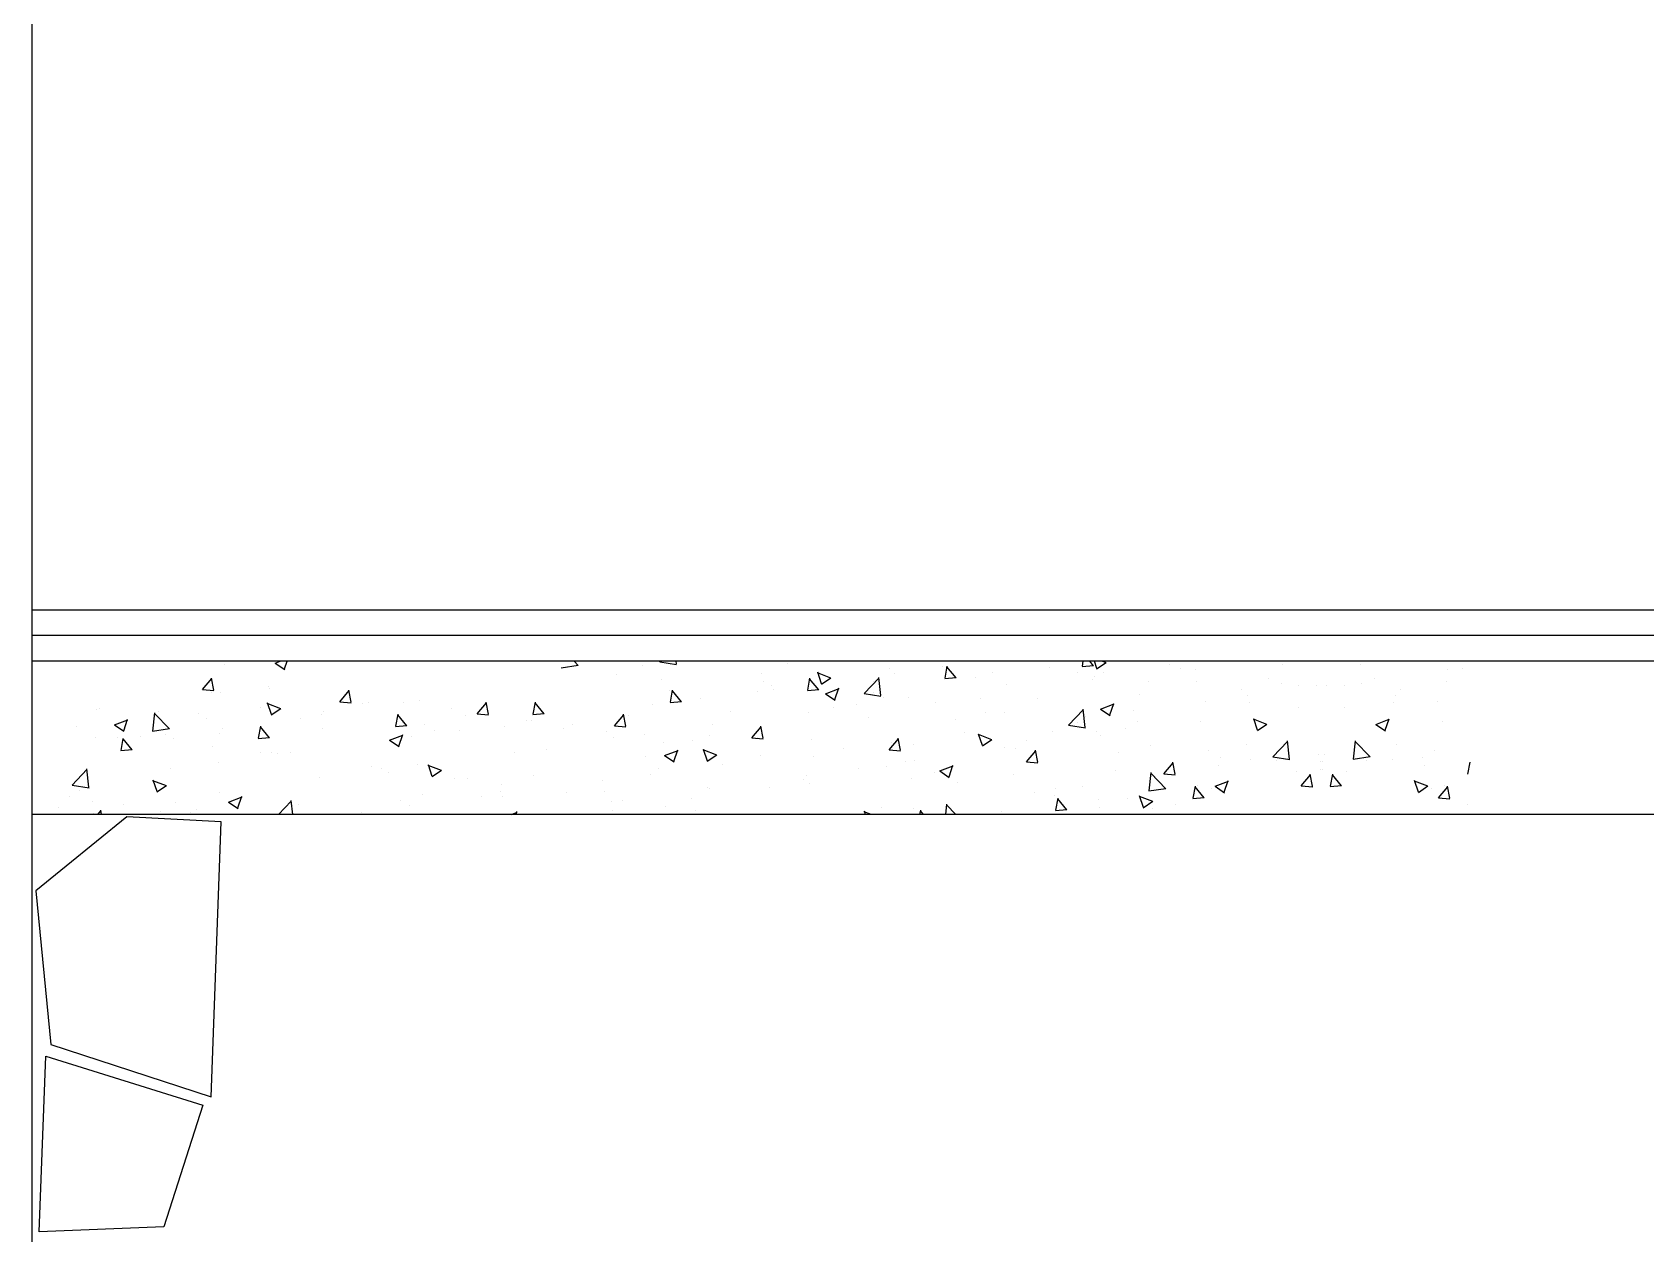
# Model space of a CAD drawing. Extents: x -1427565 to -564030, y -474674 to 219973.
# Drawn here: x -574018 to -572754, y -209893 to -208952 of the extents above; entities that cross this region are included whole.
import ezdxf

# ---------------------------------------------------------------- set-up
doc = ezdxf.new("R2010")
doc.units = 0
doc.header["$LTSCALE"] = 100
doc.header["$MEASUREMENT"] = 0
doc.layers.get('0').update_dxf_attribs({"linetype": 'CONTINUOUS'})

msp = doc.modelspace()

# ---------------------------------------------------------------- linework, layer by layer
at = {"color": 30}
for p, q in [((-574017.8, -209404.5, -891.4), (-574017.8, -206604.5, -891.4)), ((-574017.8, -210594.5, -891.4), (-574017.8, -209064.5, -891.4))]:
    msp.add_line(p, q, dxfattribs=at)
at = {"color": 7}
for p, q in [((-572622.8, -209404.5, -891.4), (-574017.8, -209404.5, -891.4)), ((-572622.8, -209424.5, -891.4), (-574017.8, -209424.5, -891.4)), ((-572622.8, -209444.5, -891.4), (-574017.8, -209444.5, -891.4)), ((-572622.8, -209564.5, -891.4), (-574017.8, -209564.5, -891.4))]:
    msp.add_line(p, q, dxfattribs=at)
at = {"color": 2}
for p, q in [((-573827.5, -209446, -548.6), (-573823.6, -209444.5, -548.6)), ((-573820.2, -209450.6, -548.6), (-573818.2, -209444.5, -548.6)), ((-573590.1, -209447.9, -548.6), (-573593.4, -209444.5, -548.6)), ((-573526.3, -209445, -548.6), (-573525.8, -209444.5, -548.6)), ((-573526.3, -209445, -548.6), (-573513, -209447.1, -548.6)), ((-573513.1, -209446.7, -548.6), (-573513.4, -209444.5, -548.6)), ((-573195.1, -209448.5, -548.6), (-573194.4, -209444.5, -548.6)), ((-573186.3, -209448.1, -548.6), (-573189.4, -209444.5, -548.6)), ((-573183.8, -209450.3, -548.6), (-573185.7, -209444.5, -548.6)), ((-573176.5, -209445.7, -548.6), (-573179.6, -209444.5, -548.6)), ((-573867.3, -209447.3, -548.6), (-573867.3, -209447.3, -548.6)), ((-573827.5, -209446, -548.6), (-573820, -209451, -548.6)), ((-573590.1, -209447.9, -548.6), (-573603.4, -209450, -548.6)), ((-573560.5, -209454.6, -548.6), (-573560.5, -209454.6, -548.6)), ((-573539.7, -209447.7, -548.6), (-573539.7, -209447.7, -548.6)), ((-573446.3, -209454.3, -548.6), (-573446.3, -209454.3, -548.6)), ((-573426, -209446.7, -548.6), (-573426, -209446.7, -548.6)), ((-573392.1, -209457.7, -548.6), (-573402.6, -209453.7, -548.6)), ((-573399.4, -209462.3, -548.6), (-573402.4, -209453.2, -548.6)), ((-573392.1, -209457.7, -548.6), (-573399.5, -209462.7, -548.6)), ((-573366.2, -209469.9, -548.6), (-573354.5, -209457.7, -548.6)), ((-573353.1, -209471.5, -548.6), (-573354.7, -209457.3, -548.6)), ((-573345.9, -209450, -548.6), (-573345.9, -209450, -548.6)), ((-573342.5, -209453.8, -548.6), (-573342.5, -209453.8, -548.6)), ((-573305, -209448.9, -548.6), (-573305, -209448.9, -548.6)), ((-573293.9, -209457.6, -548.6), (-573302.9, -209458.3, -548.6)), ((-573302.7, -209457.9, -548.6), (-573301, -209448.5, -548.6)), ((-573293.9, -209457.6, -548.6), (-573301.2, -209448.9, -548.6)), ((-573278.7, -209457, -548.6), (-573278.7, -209457, -548.6)), ((-573265.9, -209453.4, -548.6), (-573265.9, -209453.4, -548.6)), ((-573220.6, -209449.7, -548.6), (-573220.6, -209449.7, -548.6)), ((-573198.6, -209453.6, -548.6), (-573198.6, -209453.6, -548.6)), ((-573186.3, -209448.1, -548.6), (-573195.3, -209448.9, -548.6)), ((-573185.8, -209456.8, -548.6), (-573185.8, -209456.8, -548.6)), ((-573176.5, -209445.7, -548.6), (-573184, -209450.7, -548.6)), ((-573178.9, -209453, -548.6), (-573178.9, -209453, -548.6)), ((-573126.5, -209446.9, -548.6), (-573126.5, -209446.9, -548.6)), ((-573118.6, -209450.2, -548.6), (-573118.6, -209450.2, -548.6)), ((-573106.2, -209450.8, -548.6), (-573106.2, -209450.8, -548.6)), ((-573038.5, -209446.8, -548.6), (-573038.5, -209446.8, -548.6)), ((-572977.2, -209446.8, -548.6), (-572977.2, -209446.8, -548.6)), ((-572909.4, -209450.8, -548.6), (-572909.4, -209450.8, -548.6)), ((-572897.1, -209450.2, -548.6), (-572897.1, -209450.2, -548.6)), ((-573884.4, -209466.8, -548.6), (-573877.2, -209458.2, -548.6)), ((-573884.4, -209466.8, -548.6), (-573875.5, -209467.6, -548.6)), ((-573877.5, -209468.8, -548.6), (-573877.5, -209468.8, -548.6)), ((-573875.6, -209467.2, -548.6), (-573877.4, -209457.8, -548.6)), ((-573870.3, -209469.4, -548.6), (-573870.3, -209469.4, -548.6)), ((-573832.8, -209464.4, -548.6), (-573832.8, -209464.4, -548.6)), ((-573832, -209465.9, -548.6), (-573832, -209465.9, -548.6)), ((-573776.8, -209476.3, -548.6), (-573769.6, -209467.6, -548.6)), ((-573768, -209476.6, -548.6), (-573769.8, -209467.2, -548.6)), ((-573525.2, -209458.6, -548.6), (-573525.2, -209458.6, -548.6)), ((-573518.9, -209467.1, -548.6), (-573518.9, -209467.1, -548.6)), ((-573517.9, -209476.7, -548.6), (-573516.2, -209467.3, -548.6)), ((-573509.1, -209476.4, -548.6), (-573516.3, -209467.8, -548.6)), ((-573449.4, -209468.2, -548.6), (-573449.4, -209468.2, -548.6)), ((-573445, -209460.2, -548.6), (-573445, -209460.2, -548.6)), ((-573438.8, -209463.7, -548.6), (-573438.8, -209463.7, -548.6)), ((-573437.3, -209466.3, -548.6), (-573437.3, -209466.3, -548.6)), ((-573401.5, -209467, -548.6), (-573410.5, -209467.7, -548.6)), ((-573410.3, -209467.3, -548.6), (-573408.6, -209457.9, -548.6)), ((-573401.5, -209467, -548.6), (-573408.8, -209458.3, -548.6)), ((-573396.3, -209470, -548.6), (-573385.8, -209466, -548.6)), ((-573396.3, -209470, -548.6), (-573388.9, -209475.1, -548.6)), ((-573389.1, -209474.6, -548.6), (-573386, -209465.5, -548.6)), ((-573388.2, -209467.6, -548.6), (-573388.2, -209467.6, -548.6)), ((-573366.2, -209469.9, -548.6), (-573352.9, -209471.9, -548.6)), ((-573358.8, -209460.3, -548.6), (-573358.8, -209460.3, -548.6)), ((-573358.8, -209469.3, -548.6), (-573358.8, -209469.3, -548.6)), ((-573254.7, -209462.6, -548.6), (-573254.7, -209462.6, -548.6)), ((-573187.5, -209459, -548.6), (-573187.5, -209459, -548.6)), ((-573150.2, -209470.3, -548.6), (-573150.2, -209470.3, -548.6)), ((-573143.6, -209460.2, -548.6), (-573143.6, -209460.2, -548.6)), ((-573105.7, -209460.2, -548.6), (-573105.7, -209460.2, -548.6)), ((-573070.1, -209467, -548.6), (-573070.1, -209467, -548.6)), ((-573049.4, -209458.3, -548.6), (-573049.4, -209458.3, -548.6)), ((-573039.1, -209461.9, -548.6), (-573039.1, -209461.9, -548.6)), ((-573025.6, -209463.6, -548.6), (-573025.6, -209463.6, -548.6)), ((-573011.9, -209463.2, -548.6), (-573011.9, -209463.2, -548.6)), ((-573003.8, -209463.2, -548.6), (-573003.8, -209463.2, -548.6)), ((-572990, -209463.6, -548.6), (-572990, -209463.6, -548.6)), ((-572976.6, -209461.9, -548.6), (-572976.6, -209461.9, -548.6)), ((-572966.2, -209458.3, -548.6), (-572966.2, -209458.3, -548.6)), ((-572945.6, -209467, -548.6), (-572945.6, -209467, -548.6)), ((-572910, -209460.2, -548.6), (-572910, -209460.2, -548.6)), ((-573967.9, -209482.5, -548.6), (-573967.9, -209482.5, -548.6)), ((-573965.1, -209481.8, -548.6), (-573965.1, -209481.8, -548.6)), ((-573839.2, -209480.6, -548.6), (-573839.2, -209480.6, -548.6)), ((-573823.2, -209481.7, -548.6), (-573833.7, -209477.7, -548.6)), ((-573830.5, -209486.3, -548.6), (-573833.5, -209477.2, -548.6)), ((-573823.2, -209481.7, -548.6), (-573830.7, -209486.7, -548.6)), ((-573776.8, -209476.3, -548.6), (-573767.9, -209477, -548.6)), ((-573759.1, -209477.3, -548.6), (-573759.1, -209477.3, -548.6)), ((-573754.1, -209477.1, -548.6), (-573754.1, -209477.1, -548.6)), ((-573726.9, -209477, -548.6), (-573726.9, -209477, -548.6)), ((-573714.2, -209475.4, -548.6), (-573714.2, -209475.4, -548.6)), ((-573689.3, -209481.9, -548.6), (-573689.3, -209481.9, -548.6)), ((-573669.2, -209485.7, -548.6), (-573662, -209477, -548.6)), ((-573660.5, -209486, -548.6), (-573662.2, -209476.6, -548.6)), ((-573625.5, -209486.1, -548.6), (-573623.7, -209476.7, -548.6)), ((-573616.7, -209485.8, -548.6), (-573623.9, -209477.2, -548.6)), ((-573531.6, -209478.7, -548.6), (-573531.6, -209478.7, -548.6)), ((-573509.1, -209476.4, -548.6), (-573518.1, -209477.2, -548.6)), ((-573494.1, -209473.8, -548.6), (-573494.1, -209473.8, -548.6)), ((-573390.4, -209480.5, -548.6), (-573390.4, -209480.5, -548.6)), ((-573372.4, -209478.8, -548.6), (-573372.4, -209478.8, -548.6)), ((-573350.6, -209472.6, -548.6), (-573350.6, -209472.6, -548.6)), ((-573331.7, -209473.1, -548.6), (-573331.7, -209473.1, -548.6)), ((-573310.3, -209477.1, -548.6), (-573310.3, -209477.1, -548.6)), ((-573275, -209474, -548.6), (-573275, -209474, -548.6)), ((-573230.3, -209473.7, -548.6), (-573230.3, -209473.7, -548.6)), ((-573206.1, -209494.7, -548.6), (-573194.4, -209482.5, -548.6)), ((-573193, -209496.4, -548.6), (-573194.6, -209482.1, -548.6)), ((-573180.8, -209482, -548.6), (-573170.3, -209478, -548.6)), ((-573180.8, -209482, -548.6), (-573173.3, -209487.1, -548.6)), ((-573173.5, -209486.6, -548.6), (-573170.5, -209477.6, -548.6)), ((-573098.5, -209475.7, -548.6), (-573098.5, -209475.7, -548.6)), ((-573065.7, -209471.5, -548.6), (-573065.7, -209471.5, -548.6)), ((-573064.1, -209476.9, -548.6), (-573064.1, -209476.9, -548.6)), ((-573025.8, -209481.1, -548.6), (-573025.8, -209481.1, -548.6)), ((-572989.9, -209481.1, -548.6), (-572989.9, -209481.1, -548.6)), ((-572951.6, -209476.9, -548.6), (-572951.6, -209476.9, -548.6)), ((-572950, -209471.5, -548.6), (-572950, -209471.5, -548.6)), ((-572917.2, -209475.7, -548.6), (-572917.2, -209475.7, -548.6)), ((-573982.9, -209495.6, -548.6), (-573982.9, -209495.6, -548.6)), ((-573953.5, -209494.4, -548.6), (-573943, -209490.4, -548.6)), ((-573953.5, -209494.4, -548.6), (-573946.1, -209499.4, -548.6)), ((-573946.2, -209499, -548.6), (-573943.2, -209489.9, -548.6)), ((-573923.4, -209499.2, -548.6), (-573921.8, -209485, -548.6)), ((-573910.3, -209497.5, -548.6), (-573922, -209485.4, -548.6)), ((-573919.3, -209484, -548.6), (-573919.3, -209484, -548.6)), ((-573887.9, -209485.8, -548.6), (-573887.9, -209485.8, -548.6)), ((-573881.2, -209489.6, -548.6), (-573881.2, -209489.6, -548.6)), ((-573840.7, -209504.9, -548.6), (-573838.9, -209495.5, -548.6)), ((-573807.8, -209489.2, -548.6), (-573807.8, -209489.2, -548.6)), ((-573791.2, -209486, -548.6), (-573791.2, -209486, -548.6)), ((-573790, -209483.8, -548.6), (-573790, -209483.8, -548.6)), ((-573724.3, -209495.2, -548.6), (-573733.3, -209496, -548.6)), ((-573733.1, -209495.5, -548.6), (-573731.3, -209486.1, -548.6)), ((-573724.3, -209495.2, -548.6), (-573731.5, -209486.6, -548.6)), ((-573727.7, -209492.6, -548.6), (-573727.7, -209492.6, -548.6)), ((-573710.7, -209494, -548.6), (-573710.7, -209494, -548.6)), ((-573678.3, -209486.7, -548.6), (-573678.3, -209486.7, -548.6)), ((-573669.2, -209485.7, -548.6), (-573660.3, -209486.4, -548.6)), ((-573630.6, -209490.6, -548.6), (-573630.6, -209490.6, -548.6)), ((-573626.4, -209491.2, -548.6), (-573626.4, -209491.2, -548.6)), ((-573616.7, -209485.8, -548.6), (-573625.7, -209486.6, -548.6)), ((-573594.6, -209494.4, -548.6), (-573594.6, -209494.4, -548.6)), ((-573561.7, -209495.1, -548.6), (-573554.4, -209486.5, -548.6)), ((-573561.7, -209495.1, -548.6), (-573552.7, -209495.9, -548.6)), ((-573552.9, -209495.4, -548.6), (-573554.6, -209486, -548.6)), ((-573550.5, -209487.3, -548.6), (-573550.5, -209487.3, -548.6)), ((-573485.3, -209494, -548.6), (-573485.3, -209494, -548.6)), ((-573470.5, -209483.9, -548.6), (-573470.5, -209483.9, -548.6)), ((-573445.3, -209504.8, -548.6), (-573447, -209495.4, -548.6)), ((-573409.6, -209484.4, -548.6), (-573409.6, -209484.4, -548.6)), ((-573362.5, -209489, -548.6), (-573362.5, -209489, -548.6)), ((-573294.5, -209490, -548.6), (-573294.5, -209490, -548.6)), ((-573271.3, -209484.4, -548.6), (-573271.3, -209484.4, -548.6)), ((-573255.9, -209485, -548.6), (-573255.9, -209485, -548.6)), ((-573206.1, -209494.7, -548.6), (-573192.8, -209496.8, -548.6)), ((-573199.1, -209492.5, -548.6), (-573199.1, -209492.5, -548.6)), ((-573192.9, -209488.1, -548.6), (-573192.9, -209488.1, -548.6)), ((-573155.3, -209483.2, -548.6), (-573155.3, -209483.2, -548.6)), ((-573151.6, -209491.9, -548.6), (-573151.6, -209491.9, -548.6)), ((-573102.8, -209491.6, -548.6), (-573102.8, -209491.6, -548.6)), ((-573050.5, -209494.1, -548.6), (-573061, -209490, -548.6)), ((-573057.8, -209498.6, -548.6), (-573060.8, -209489.6, -548.6)), ((-573050.5, -209494.1, -548.6), (-573057.9, -209499.1, -548.6)), ((-572965.2, -209494.1, -548.6), (-572954.7, -209490, -548.6)), ((-572965.2, -209494.1, -548.6), (-572957.7, -209499.1, -548.6)), ((-572957.9, -209498.6, -548.6), (-572954.9, -209489.6, -548.6)), ((-572912.9, -209491.6, -548.6), (-572912.9, -209491.6, -548.6)), ((-573968.6, -209504.6, -548.6), (-573968.6, -209504.6, -548.6)), ((-573950.9, -209504.2, -548.6), (-573950.9, -209504.2, -548.6)), ((-573948.3, -209514.4, -548.6), (-573946.5, -209505, -548.6)), ((-573939.5, -209514, -548.6), (-573946.7, -209505.4, -548.6)), ((-573944.9, -209506.9, -548.6), (-573944.9, -209506.9, -548.6)), ((-573933.3, -209503.8, -548.6), (-573933.3, -209503.8, -548.6)), ((-573910.3, -209497.5, -548.6), (-573923.6, -209499.6, -548.6)), ((-573913.4, -209501.7, -548.6), (-573913.4, -209501.7, -548.6)), ((-573907.2, -209505.2, -548.6), (-573907.2, -209505.2, -548.6)), ((-573870.8, -209500.8, -548.6), (-573870.8, -209500.8, -548.6)), ((-573869.1, -209497.2, -548.6), (-573869.1, -209497.2, -548.6)), ((-573831.9, -209504.6, -548.6), (-573840.8, -209505.4, -548.6)), ((-573831.9, -209504.6, -548.6), (-573839.1, -209496, -548.6)), ((-573790.8, -209497.4, -548.6), (-573790.8, -209497.4, -548.6)), ((-573738, -209506.4, -548.6), (-573727.4, -209502.4, -548.6)), ((-573738, -209506.4, -548.6), (-573730.5, -209511.4, -548.6)), ((-573730.7, -209511, -548.6), (-573727.6, -209501.9, -548.6)), ((-573720.7, -209503.6, -548.6), (-573720.7, -209503.6, -548.6)), ((-573702.5, -209498.8, -548.6), (-573702.5, -209498.8, -548.6)), ((-573683.2, -209498.7, -548.6), (-573683.2, -209498.7, -548.6)), ((-573647.6, -209496, -548.6), (-573647.6, -209496, -548.6)), ((-573601.3, -209497.3, -548.6), (-573601.3, -209497.3, -548.6)), ((-573567.6, -209499.4, -548.6), (-573567.6, -209499.4, -548.6)), ((-573562.4, -209504.5, -548.6), (-573562.4, -209504.5, -548.6)), ((-573537.8, -209501.9, -548.6), (-573537.8, -209501.9, -548.6)), ((-573500.2, -209506.8, -548.6), (-573500.2, -209506.8, -548.6)), ((-573487.5, -209502.8, -548.6), (-573487.5, -209502.8, -548.6)), ((-573454.1, -209504.5, -548.6), (-573446.8, -209495.9, -548.6)), ((-573454.1, -209504.5, -548.6), (-573445.1, -209505.3, -548.6)), ((-573450, -209504, -548.6), (-573450, -209504, -548.6)), ((-573407.4, -209506.1, -548.6), (-573407.4, -209506.1, -548.6)), ((-573346.5, -209513.9, -548.6), (-573339.2, -209505.3, -548.6)), ((-573344.4, -209508.1, -548.6), (-573344.4, -209508.1, -548.6)), ((-573337.7, -209514.2, -548.6), (-573339.4, -209504.8, -548.6)), ((-573287.6, -209500.6, -548.6), (-573287.6, -209500.6, -548.6)), ((-573266, -209506.1, -548.6), (-573276.5, -209502, -548.6)), ((-573273.3, -209510.6, -548.6), (-573276.4, -209501.6, -548.6)), ((-573266, -209506.1, -548.6), (-573273.5, -209511.1, -548.6)), ((-573239.1, -209506.9, -548.6), (-573239.1, -209506.9, -548.6)), ((-573218.8, -209499.6, -548.6), (-573218.8, -209499.6, -548.6)), ((-573183.8, -209499.4, -548.6), (-573183.8, -209499.4, -548.6)), ((-573180.7, -209502.9, -548.6), (-573180.7, -209502.9, -548.6)), ((-573161.5, -209497.5, -548.6), (-573161.5, -209497.5, -548.6)), ((-573046, -209519.5, -548.6), (-573034.4, -209507.3, -548.6)), ((-573032.9, -209521.2, -548.6), (-573034.5, -209506.9, -548.6)), ((-572982.8, -209521.2, -548.6), (-572981.1, -209506.9, -548.6)), ((-572969.6, -209519.5, -548.6), (-572981.3, -209507.3, -548.6)), ((-573939.5, -209514, -548.6), (-573948.4, -209514.8, -548.6)), ((-573876.5, -209511.3, -548.6), (-573876.5, -209511.3, -548.6)), ((-573839, -209516.2, -548.6), (-573839, -209516.2, -548.6)), ((-573830.2, -209515.8, -548.6), (-573830.2, -209515.8, -548.6)), ((-573825.9, -209516.7, -548.6), (-573825.9, -209516.7, -548.6)), ((-573815.4, -209516.1, -548.6), (-573815.4, -209516.1, -548.6)), ((-573640.3, -209515.8, -548.6), (-573640.3, -209515.8, -548.6)), ((-573615, -209513.8, -548.6), (-573615, -209513.8, -548.6)), ((-573537.4, -209519.1, -548.6), (-573537.4, -209519.1, -548.6)), ((-573523.4, -209508.5, -548.6), (-573523.4, -209508.5, -548.6)), ((-573522.4, -209518.4, -548.6), (-573511.9, -209514.4, -548.6)), ((-573522.4, -209518.4, -548.6), (-573514.9, -209523.4, -548.6)), ((-573515.1, -209523, -548.6), (-573512.1, -209513.9, -548.6)), ((-573481.6, -209518.1, -548.6), (-573492.1, -209514, -548.6)), ((-573488.9, -209522.7, -548.6), (-573491.9, -209513.6, -548.6)), ((-573481.6, -209518.1, -548.6), (-573489.1, -209523.1, -548.6)), ((-573447.6, -209518.1, -548.6), (-573447.6, -209518.1, -548.6)), ((-573405.5, -209519.3, -548.6), (-573405.5, -209519.3, -548.6)), ((-573382, -209513, -548.6), (-573382, -209513, -548.6)), ((-573346.5, -209513.9, -548.6), (-573337.5, -209514.7, -548.6)), ((-573327.3, -209509.5, -548.6), (-573327.3, -209509.5, -548.6)), ((-573256.5, -209512.5, -548.6), (-573256.5, -209512.5, -548.6)), ((-573247.3, -209512.9, -548.6), (-573247.3, -209512.9, -548.6)), ((-573238.9, -209523.3, -548.6), (-573231.7, -209514.7, -548.6)), ((-573230.1, -209523.6, -548.6), (-573231.8, -209514.2, -548.6)), ((-573167.2, -209516.3, -548.6), (-573167.2, -209516.3, -548.6)), ((-573141.7, -209510.2, -548.6), (-573141.7, -209510.2, -548.6)), ((-573096.3, -209514.4, -548.6), (-573096.3, -209514.4, -548.6)), ((-573087.1, -209519.7, -548.6), (-573087.1, -209519.7, -548.6)), ((-573066.8, -209509.9, -548.6), (-573066.8, -209509.9, -548.6)), ((-573046, -209519.5, -548.6), (-573032.7, -209521.6, -548.6)), ((-573010, -209517.4, -548.6), (-573010, -209517.4, -548.6)), ((-573005.7, -209517.4, -548.6), (-573005.7, -209517.4, -548.6)), ((-572969.6, -209519.5, -548.6), (-572983, -209521.6, -548.6)), ((-572948.9, -209509.9, -548.6), (-572948.9, -209509.9, -548.6)), ((-572928.6, -209519.7, -548.6), (-572928.6, -209519.7, -548.6)), ((-572919.3, -209514.4, -548.6), (-572919.3, -209514.4, -548.6)), ((-573986.7, -209541.5, -548.6), (-573975, -209529.3, -548.6)), ((-573973.5, -209543.2, -548.6), (-573975.2, -209528.9, -548.6)), ((-573909.8, -209528.5, -548.6), (-573909.8, -209528.5, -548.6)), ((-573872.3, -209523.6, -548.6), (-573872.3, -209523.6, -548.6)), ((-573752.3, -209527, -548.6), (-573752.3, -209527, -548.6)), ((-573744.2, -209528.7, -548.6), (-573744.2, -209528.7, -548.6)), ((-573738.4, -209531.7, -548.6), (-573738.4, -209531.7, -548.6)), ((-573716, -209525.4, -548.6), (-573716, -209525.4, -548.6)), ((-573697.2, -209530.1, -548.6), (-573707.7, -209526.1, -548.6)), ((-573704.5, -209534.7, -548.6), (-573707.5, -209525.6, -548.6)), ((-573697.2, -209530.1, -548.6), (-573704.6, -209535.1, -548.6)), ((-573533.5, -209532.9, -548.6), (-573533.5, -209532.9, -548.6)), ((-573527.5, -209528.8, -548.6), (-573527.5, -209528.8, -548.6)), ((-573476.7, -209525.5, -548.6), (-573476.7, -209525.5, -548.6)), ((-573370.6, -209528.7, -548.6), (-573370.6, -209528.7, -548.6)), ((-573348.7, -209526.8, -548.6), (-573348.7, -209526.8, -548.6)), ((-573333.5, -209523, -548.6), (-573333.5, -209523, -548.6)), ((-573326.5, -209522, -548.6), (-573326.5, -209522, -548.6)), ((-573311.1, -209531.7, -548.6), (-573311.1, -209531.7, -548.6)), ((-573306.8, -209530.4, -548.6), (-573296.3, -209526.4, -548.6)), ((-573306.8, -209530.4, -548.6), (-573299.4, -209535.5, -548.6)), ((-573299.5, -209535, -548.6), (-573296.5, -209525.9, -548.6)), ((-573248.9, -209533.2, -548.6), (-573248.9, -209533.2, -548.6)), ((-573238.9, -209523.3, -548.6), (-573229.9, -209524.1, -548.6)), ((-573168.8, -209529.8, -548.6), (-573168.8, -209529.8, -548.6)), ((-573142.9, -209546, -548.6), (-573141.2, -209531.8, -548.6)), ((-573129.7, -209544.4, -548.6), (-573141.4, -209532.2, -548.6)), ((-573131.3, -209532.7, -548.6), (-573124.1, -209524.1, -548.6)), ((-573131.3, -209532.7, -548.6), (-573122.3, -209533.5, -548.6)), ((-573122.5, -209533.1, -548.6), (-573124.2, -209523.7, -548.6)), ((-573088.7, -209526.4, -548.6), (-573088.7, -209526.4, -548.6)), ((-573063.8, -209521.4, -548.6), (-573063.8, -209521.4, -548.6)), ((-573043.3, -209522.4, -548.6), (-573043.3, -209522.4, -548.6)), ((-573027.6, -209531, -548.6), (-573027.6, -209531, -548.6)), ((-573023.7, -209542.1, -548.6), (-573016.5, -209533.5, -548.6)), ((-573014.9, -209542.5, -548.6), (-573016.7, -209533.1, -548.6)), ((-573008.9, -209529.4, -548.6), (-573008.9, -209529.4, -548.6)), ((-573008.6, -209523.1, -548.6), (-573008.6, -209523.1, -548.6)), ((-573007, -209523.1, -548.6), (-573007, -209523.1, -548.6)), ((-573006.8, -209529.4, -548.6), (-573006.8, -209529.4, -548.6)), ((-573000.8, -209542.5, -548.6), (-572999, -209533.1, -548.6)), ((-572992, -209542.1, -548.6), (-572999.2, -209533.5, -548.6)), ((-572988.1, -209531, -548.6), (-572988.1, -209531, -548.6)), ((-572972.4, -209522.4, -548.6), (-572972.4, -209522.4, -548.6)), ((-572951.8, -209521.4, -548.6), (-572951.8, -209521.4, -548.6)), ((-572927, -209526.4, -548.6), (-572927, -209526.4, -548.6)), ((-572893.2, -209533.1, -548.6), (-572891.4, -209523.7, -548.6)), ((-573986.7, -209541.5, -548.6), (-573973.3, -209543.6, -548.6)), ((-573981.1, -209545.6, -548.6), (-573981.1, -209545.6, -548.6)), ((-573912.7, -209542.1, -548.6), (-573923.3, -209538.1, -548.6)), ((-573920, -209546.7, -548.6), (-573923.1, -209537.6, -548.6)), ((-573912.7, -209542.1, -548.6), (-573920.2, -209547.1, -548.6)), ((-573793, -209535.9, -548.6), (-573793, -209535.9, -548.6)), ((-573687.4, -209536.2, -548.6), (-573687.4, -209536.2, -548.6)), ((-573676.5, -209536.6, -548.6), (-573676.5, -209536.6, -548.6)), ((-573649.9, -209541.1, -548.6), (-573649.9, -209541.1, -548.6)), ((-573624.9, -209534.1, -548.6), (-573624.9, -209534.1, -548.6)), ((-573571.1, -209537.9, -548.6), (-573571.1, -209537.9, -548.6)), ((-573489.1, -209543.4, -548.6), (-573489.1, -209543.4, -548.6)), ((-573487.2, -209543.9, -548.6), (-573487.2, -209543.9, -548.6)), ((-573440.1, -209543.8, -548.6), (-573440.1, -209543.8, -548.6)), ((-573414, -209537, -548.6), (-573414, -209537, -548.6)), ((-573411.4, -209534.3, -548.6), (-573411.4, -209534.3, -548.6)), ((-573409, -209540, -548.6), (-573409, -209540, -548.6)), ((-573328.9, -209536.6, -548.6), (-573328.9, -209536.6, -548.6)), ((-573292.7, -209539.9, -548.6), (-573292.7, -209539.9, -548.6)), ((-573216.4, -209544.2, -548.6), (-573216.4, -209544.2, -548.6)), ((-573194.8, -209542.3, -548.6), (-573194.8, -209542.3, -548.6)), ((-573129.7, -209544.4, -548.6), (-573143.1, -209546.4, -548.6)), ((-573138, -209534.8, -548.6), (-573138, -209534.8, -548.6)), ((-573108.4, -209551.9, -548.6), (-573106.6, -209542.5, -548.6)), ((-573099.6, -209551.6, -548.6), (-573106.8, -209542.9, -548.6)), ((-573104.6, -209541.6, -548.6), (-573104.6, -209541.6, -548.6)), ((-573094.3, -209544.4, -548.6), (-573094.3, -209544.4, -548.6)), ((-573091.2, -209542.4, -548.6), (-573080.7, -209538.4, -548.6)), ((-573091.2, -209542.4, -548.6), (-573083.8, -209547.5, -548.6)), ((-573084, -209547, -548.6), (-573080.9, -209538, -548.6)), ((-573023.7, -209542.1, -548.6), (-573014.7, -209542.9, -548.6)), ((-572992, -209542.1, -548.6), (-573000.9, -209542.9, -548.6)), ((-572924.4, -209542.4, -548.6), (-572934.9, -209538.4, -548.6)), ((-572931.7, -209547, -548.6), (-572934.8, -209538, -548.6)), ((-572924.4, -209542.4, -548.6), (-572931.9, -209547.5, -548.6)), ((-572921.4, -209544.4, -548.6), (-572921.4, -209544.4, -548.6)), ((-572916.1, -209551.6, -548.6), (-572908.9, -209542.9, -548.6)), ((-572911.1, -209541.6, -548.6), (-572911.1, -209541.6, -548.6)), ((-572907.3, -209551.9, -548.6), (-572909.1, -209542.5, -548.6)), ((-573988.6, -209550.5, -548.6), (-573988.6, -209550.5, -548.6)), ((-573970.7, -209554.2, -548.6), (-573970.7, -209554.2, -548.6)), ((-573946.7, -209556.8, -548.6), (-573946.7, -209556.8, -548.6)), ((-573905.4, -209555.2, -548.6), (-573905.4, -209555.2, -548.6)), ((-573871, -209547.2, -548.6), (-573871, -209547.2, -548.6)), ((-573864, -209554.8, -548.6), (-573853.5, -209550.7, -548.6)), ((-573864, -209554.8, -548.6), (-573856.5, -209559.8, -548.6)), ((-573856.7, -209559.4, -548.6), (-573853.7, -209550.3, -548.6)), ((-573824.8, -209564.5, -548.6), (-573814.9, -209554.2, -548.6)), ((-573813.8, -209564.5, -548.6), (-573815.1, -209553.7, -548.6)), ((-573809.4, -209556.9, -548.6), (-573809.4, -209556.9, -548.6)), ((-573729.3, -209553.5, -548.6), (-573729.3, -209553.5, -548.6)), ((-573722.6, -209557.8, -548.6), (-573722.6, -209557.8, -548.6)), ((-573712.4, -209549.1, -548.6), (-573712.4, -209549.1, -548.6)), ((-573665.8, -209550.4, -548.6), (-573665.8, -209550.4, -548.6)), ((-573651, -209546.7, -548.6), (-573651, -209546.7, -548.6)), ((-573649.2, -209550.1, -548.6), (-573649.2, -209550.1, -548.6)), ((-573599.5, -209547.2, -548.6), (-573599.5, -209547.2, -548.6)), ((-573569.2, -209546.7, -548.6), (-573569.2, -209546.7, -548.6)), ((-573564.2, -209554.5, -548.6), (-573564.2, -209554.5, -548.6)), ((-573555.1, -209553.6, -548.6), (-573555.1, -209553.6, -548.6)), ((-573521.6, -209558.5, -548.6), (-573521.6, -209558.5, -548.6)), ((-573501.5, -209552, -548.6), (-573501.5, -209552, -548.6)), ((-573352.6, -209558.8, -548.6), (-573352.6, -209558.8, -548.6)), ((-573302.2, -209564.5, -548.6), (-573301.3, -209556.6, -548.6)), ((-573294.3, -209564.5, -548.6), (-573301.5, -209557, -548.6)), ((-573232.4, -209547.3, -548.6), (-573232.4, -209547.3, -548.6)), ((-573216.9, -209549.5, -548.6), (-573216.9, -209549.5, -548.6)), ((-573215.9, -209561.3, -548.6), (-573214.2, -209551.9, -548.6)), ((-573207.2, -209561, -548.6), (-573214.4, -209552.4, -548.6)), ((-573182.5, -209552.8, -548.6), (-573182.5, -209552.8, -548.6)), ((-573159.6, -209551.7, -548.6), (-573159.6, -209551.7, -548.6)), ((-573140, -209554.4, -548.6), (-573150.5, -209550.4, -548.6)), ((-573147.3, -209559, -548.6), (-573150.3, -209550, -548.6)), ((-573140, -209554.4, -548.6), (-573147.5, -209559.5, -548.6)), ((-573122.1, -209556.6, -548.6), (-573122.1, -209556.6, -548.6)), ((-573099.6, -209551.6, -548.6), (-573108.5, -209552.3, -548.6)), ((-572916.1, -209551.6, -548.6), (-572907.2, -209552.3, -548.6)), ((-572893.6, -209556.6, -548.6), (-572893.6, -209556.6, -548.6)), ((-573943.8, -209566.3), (-574015.1, -209624.4)), ((-573997.1, -209559.1, -548.6), (-573997.1, -209559.1, -548.6)), ((-573969.5, -209563.7, -548.6), (-573969.5, -209563.7, -548.6)), ((-573966.4, -209564.5, -548.6), (-573964, -209561.6, -548.6)), ((-573963.5, -209564.5, -548.6), (-573964.1, -209561.2, -548.6)), ((-573869.8, -209570.2), (-573943.8, -209566.3)), ((-573917.1, -209562.5, -548.6), (-573917.1, -209562.5, -548.6)), ((-573893.9, -209563, -548.6), (-573893.9, -209563, -548.6)), ((-573889.4, -209560.3, -548.6), (-573889.4, -209560.3, -548.6)), ((-573877.7, -209785.6), (-573869.8, -209570.2)), ((-573799.9, -209564.1, -548.6), (-573799.9, -209564.1, -548.6)), ((-573760.2, -209562.8, -548.6), (-573760.2, -209562.8, -548.6)), ((-573642.4, -209564.5, -548.6), (-573637.9, -209562.8, -548.6)), ((-573638.8, -209564.5, -548.6), (-573638.1, -209562.3, -548.6)), ((-573563.5, -209561.7, -548.6), (-573563.5, -209561.7, -548.6)), ((-573498.3, -209561.1, -548.6), (-573498.3, -209561.1, -548.6)), ((-573360.7, -209564.5, -548.6), (-573366.1, -209562.4, -548.6)), ((-573365.1, -209564.5, -548.6), (-573365.9, -209562, -548.6)), ((-573327.1, -209559.7, -548.6), (-573327.1, -209559.7, -548.6)), ((-573322.4, -209564.5, -548.6), (-573321.8, -209561.3, -548.6)), ((-573319.7, -209564.5, -548.6), (-573322, -209561.8, -548.6)), ((-573258.3, -209562.4, -548.6), (-573258.3, -209562.4, -548.6)), ((-573207.2, -209561, -548.6), (-573216.1, -209561.8, -548.6)), ((-573181.8, -209559.4, -548.6), (-573181.8, -209559.4, -548.6)), ((-573139.9, -209560.1, -548.6), (-573139.9, -209560.1, -548.6)), ((-574015.1, -209624.4), (-574003.2, -209744.6)), ((-574003.2, -209744.6), (-573877.7, -209785.6)), ((-574012.5, -209891.3), (-574007.2, -209753.9)), ((-574007.2, -209753.9), (-573884.3, -209792.2)), ((-573884.3, -209792.2), (-573914.7, -209887.4)), ((-573914.7, -209887.4), (-574012.5, -209891.3))]:
    msp.add_line(p, q, dxfattribs=at)

doc.saveas('drawing.dxf')
